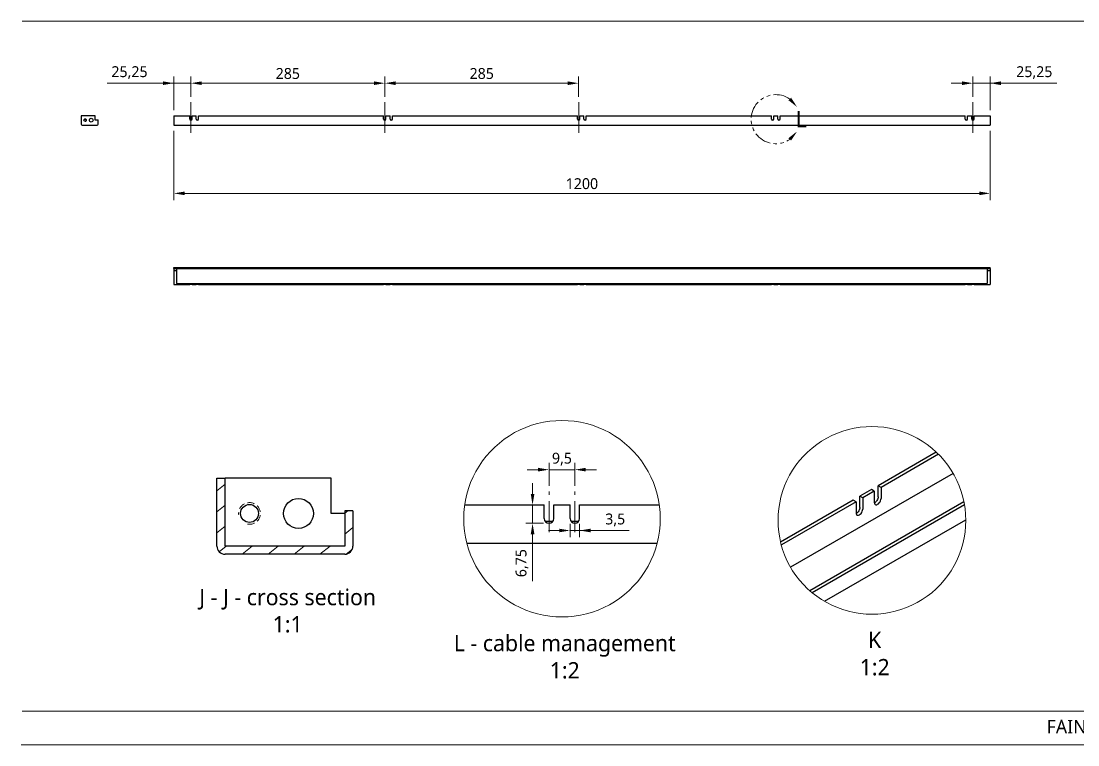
# Model space of a CAD drawing. Header units: millimetres. Extents: x 6 to 2422, y -21 to 287.
# Drawn here: x 1442 to 1636.2, y 10 to 143 of the extents above; entities that cross this region are included whole.
import ezdxf

# ---------------------------------------------------------------- set-up
doc = ezdxf.new("R2010")
doc.units = ezdxf.units.MM
doc.header["$LTSCALE"] = 12.7
doc.header["$PDMODE"] = 33
doc.header["$PDSIZE"] = 1
for name, pattern in [('CENTER', [0.72, 0.45, -0.09, 0.09, -0.09]), ('HIDDEN', [0.15, 0.1, -0.05]), ('ONS_PHANTOM', [0.5, 0.25, -0.05, 0.05, -0.05, 0.05, -0.05])]:
    doc.linetypes.add(name, pattern=pattern)
for name, color, linetype, lineweight in [('ANNOTATION_TEXT', 7, 'Continuous', 25), ('BORDER_FRAME', 7, 'Continuous', 15), ('CENTERLINES', 251, 'CENTER', 13), ('DETAIL_VIEW_BORDER', 7, 'Continuous', 15), ('DETAIL_VIEW_PARENT_BORDER', 7, 'ONS_PHANTOM', 15), ('SKETCHED_GEOMETRY', 251, 'Continuous', 13), ('SURFACE_THREAD_SYMBOLS_ON_AXIS', 7, 'HIDDEN', 15), ('VIEW_HATCHES', 7, 'Continuous', 13), ('Visible', 7, 'Continuous', 25)]:
    doc.layers.add(name, color=color, linetype=linetype, lineweight=lineweight)
doc.styles.add('Onshape-Standard', font='NotoSans-Regular.ttf')
doc.styles.add('Onshape-Standard-Dimension', font='OpenSans-Regular.ttf')
doc.styles.add('Onshape-Standard-NoteStyle', font='Open Sans', dxfattribs={"height": 2.5})
doc.styles.add('Onshape-Standard-View-Label', font='Open Sans', dxfattribs={"height": 3})
doc.dimstyles.new('Onshape-ISO-25$0', dxfattribs={"dimtxt": 2, "dimasz": 2, "dimexe": 1.25, "dimexo": 1, "dimgap": 0.75, "dimtad": 1, "dimtxsty": 'Onshape-Standard-Dimension', "dimcen": 2.5, "dimclrd": 251, "dimclre": 251, "dimclrt": 251, "dimadec": 1, "dimazin": 0, "dimtfac": 1, "dimtmove": 0, "dimatfit": 3, "dimfxl": 1, "dimlwd": 13, "dimlwe": 13, "dimarcsym": 0})

# ---------------------------------------------------------------- blocks, each defined once
blk = doc.blocks.new('*D42')
at = {"layer": 'ANNOTATION_TEXT', "color": 251, "lineweight": 13}
for p, q in [((1542.88, 50.61), (1542.88, 48.16)), ((1544.63, 50.61), (1544.63, 48.16)), ((1540.88, 49.41), (1538.88, 49.41)), ((1542.88, 49.41), (1544.63, 49.41)), ((1544.63, 49.41), (1553.72, 49.41)), ((1546.63, 49.41), (1548.63, 49.41))]:
    blk.add_line(p, q, dxfattribs=at)
at = {"layer": 'ANNOTATION_TEXT', "color": 251}
for points in [[(1540.88, 49.08), (1540.88, 49.74), (1542.88, 49.41)], [(1546.63, 49.74), (1546.63, 49.08), (1544.63, 49.41)]]:
    blk.add_solid(points, dxfattribs=at)
at = {"layer": 'Defpoints', "color": 0}
for p in [(1542.88, 51.61), (1544.63, 51.61), (1544.63, 49.41)]:
    blk.add_point(p, dxfattribs=at)
at = {"layer": 'ANNOTATION_TEXT', "color": 251, "insert": (1551.17, 51.35), "char_height": 2, "attachment_point": 5, "style": 'Onshape-Standard-Dimension'}
blk.add_mtext('3,5', dxfattribs=at)
blk = doc.blocks.new('*D43')
at = {"layer": 'ANNOTATION_TEXT', "color": 251, "lineweight": 13}
for p, q in [((1537.01, 60.59), (1535.01, 60.59)), ((1539.01, 57.61), (1539.01, 61.84)), ((1539.01, 60.59), (1543.76, 60.59)), ((1543.76, 57.61), (1543.76, 61.84)), ((1545.76, 60.59), (1547.76, 60.59))]:
    blk.add_line(p, q, dxfattribs=at)
at = {"layer": 'ANNOTATION_TEXT', "color": 251}
for points in [[(1537.01, 60.26), (1537.01, 60.93), (1539.01, 60.59)], [(1545.76, 60.93), (1545.76, 60.26), (1543.76, 60.59)]]:
    blk.add_solid(points, dxfattribs=at)
at = {"layer": 'Defpoints', "color": 0}
for p in [(1543.76, 60.59), (1539.01, 56.61), (1543.76, 56.61)]:
    blk.add_point(p, dxfattribs=at)
at = {"layer": 'ANNOTATION_TEXT', "color": 251, "insert": (1541.38, 62.53), "char_height": 2, "attachment_point": 5, "style": 'Onshape-Standard-Dimension'}
blk.add_mtext('9,5', dxfattribs=at)
blk = doc.blocks.new('*D44')
at = {"layer": 'ANNOTATION_TEXT', "color": 251, "lineweight": 13}
for p, q in [((1535.98, 56.11), (1535.98, 58.11)), ((1537.13, 54.11), (1534.73, 54.11)), ((1535.98, 54.11), (1535.98, 50.73)), ((1538.01, 50.73), (1534.73, 50.73)), ((1535.98, 48.73), (1535.98, 40.1))]:
    blk.add_line(p, q, dxfattribs=at)
at = {"layer": 'ANNOTATION_TEXT', "color": 251}
for points in [[(1535.65, 56.11), (1536.32, 56.11), (1535.98, 54.11)], [(1536.32, 48.73), (1535.65, 48.73), (1535.98, 50.73)]]:
    blk.add_solid(points, dxfattribs=at)
at = {"layer": 'Defpoints', "color": 0}
for p in [(1538.13, 54.11), (1535.98, 50.73), (1539.01, 50.73)]:
    blk.add_point(p, dxfattribs=at)
at = {"layer": 'ANNOTATION_TEXT', "color": 251, "insert": (1534.04, 43.41), "char_height": 2, "attachment_point": 5, "rotation": 90, "style": 'Onshape-Standard-Dimension'}
blk.add_mtext('6,75', dxfattribs=at)
blk = doc.blocks.new('*D45')
at = {"layer": 'ANNOTATION_TEXT', "color": 251, "lineweight": 13}
for p, q in [((1470.05, 126.66), (1470.05, 132.89)), ((1473.2, 129.16), (1473.2, 132.89)), ((1470.05, 131.64), (1457.78, 131.64)), ((1468.05, 131.64), (1466.05, 131.64)), ((1470.05, 131.64), (1473.2, 131.64)), ((1475.2, 131.64), (1477.2, 131.64))]:
    blk.add_line(p, q, dxfattribs=at)
at = {"layer": 'ANNOTATION_TEXT', "color": 251}
for points in [[(1468.05, 131.3), (1468.05, 131.97), (1470.05, 131.64)], [(1475.2, 131.97), (1475.2, 131.3), (1473.2, 131.64)]]:
    blk.add_solid(points, dxfattribs=at)
at = {"layer": 'Defpoints', "color": 0}
for p in [(1473.2, 131.64), (1473.2, 128.16), (1470.05, 125.66)]:
    blk.add_point(p, dxfattribs=at)
at = {"layer": 'ANNOTATION_TEXT', "color": 251, "insert": (1461.91, 133.58), "char_height": 2, "attachment_point": 5, "style": 'Onshape-Standard-Dimension'}
blk.add_mtext('25,25', dxfattribs=at)
blk = doc.blocks.new('*D46')
at = {"layer": 'ANNOTATION_TEXT', "color": 251, "lineweight": 13}
for p, q in [((1473.2, 129.16), (1473.2, 132.89)), ((1508.83, 129.16), (1508.83, 132.89)), ((1475.2, 131.64), (1506.83, 131.64))]:
    blk.add_line(p, q, dxfattribs=at)
at = {"layer": 'ANNOTATION_TEXT', "color": 251}
for points in [[(1475.2, 131.97), (1475.2, 131.3), (1473.2, 131.64)], [(1506.83, 131.3), (1506.83, 131.97), (1508.83, 131.64)]]:
    blk.add_solid(points, dxfattribs=at)
at = {"layer": 'Defpoints', "color": 0}
for p in [(1508.83, 131.64), (1473.2, 128.16), (1508.83, 128.16)]:
    blk.add_point(p, dxfattribs=at)
at = {"layer": 'ANNOTATION_TEXT', "color": 251, "insert": (1491.01, 133.41), "char_height": 2, "attachment_point": 5, "style": 'Onshape-Standard-Dimension'}
blk.add_mtext('285', dxfattribs=at)
blk = doc.blocks.new('*D47')
at = {"layer": 'ANNOTATION_TEXT', "color": 251, "lineweight": 13}
for p, q in [((1508.83, 129.16), (1508.83, 132.89)), ((1544.45, 129.16), (1544.45, 132.89)), ((1510.83, 131.64), (1542.45, 131.64))]:
    blk.add_line(p, q, dxfattribs=at)
at = {"layer": 'ANNOTATION_TEXT', "color": 251}
for points in [[(1510.83, 131.97), (1510.83, 131.3), (1508.83, 131.64)], [(1542.45, 131.3), (1542.45, 131.97), (1544.45, 131.64)]]:
    blk.add_solid(points, dxfattribs=at)
at = {"layer": 'Defpoints', "color": 0}
for p in [(1544.45, 131.64), (1508.83, 128.16), (1544.45, 128.16)]:
    blk.add_point(p, dxfattribs=at)
at = {"layer": 'ANNOTATION_TEXT', "color": 251, "insert": (1526.64, 133.41), "char_height": 2, "attachment_point": 5, "style": 'Onshape-Standard-Dimension'}
blk.add_mtext('285', dxfattribs=at)
blk = doc.blocks.new('*D48')
at = {"layer": 'ANNOTATION_TEXT', "color": 251, "lineweight": 13}
for p, q in [((1616.89, 129.16), (1616.89, 132.89)), ((1620.05, 126.66), (1620.05, 132.89)), ((1614.89, 131.64), (1612.89, 131.64)), ((1616.89, 131.64), (1620.05, 131.64)), ((1620.05, 131.64), (1632.31, 131.64)), ((1622.05, 131.64), (1624.05, 131.64))]:
    blk.add_line(p, q, dxfattribs=at)
at = {"layer": 'ANNOTATION_TEXT', "color": 251}
for points in [[(1614.89, 131.3), (1614.89, 131.97), (1616.89, 131.64)], [(1622.05, 131.97), (1622.05, 131.3), (1620.05, 131.64)]]:
    blk.add_solid(points, dxfattribs=at)
at = {"layer": 'Defpoints', "color": 0}
for p in [(1620.05, 131.64), (1616.89, 128.16), (1620.05, 125.66)]:
    blk.add_point(p, dxfattribs=at)
at = {"layer": 'ANNOTATION_TEXT', "color": 251, "insert": (1628.18, 133.58), "char_height": 2, "attachment_point": 5, "style": 'Onshape-Standard-Dimension'}
blk.add_mtext('25,25', dxfattribs=at)
blk = doc.blocks.new('*D49')
at = {"layer": 'ANNOTATION_TEXT', "color": 251, "lineweight": 13}
for p, q in [((1470.05, 122.91), (1470.05, 110.14)), ((1620.05, 122.91), (1620.05, 110.14)), ((1472.05, 111.39), (1618.05, 111.39))]:
    blk.add_line(p, q, dxfattribs=at)
at = {"layer": 'ANNOTATION_TEXT', "color": 251}
for points in [[(1472.05, 111.72), (1472.05, 111.05), (1470.05, 111.39)], [(1618.05, 111.05), (1618.05, 111.72), (1620.05, 111.39)]]:
    blk.add_solid(points, dxfattribs=at)
at = {"layer": 'Defpoints', "color": 0}
for p in [(1470.05, 123.91), (1620.05, 123.91), (1620.05, 111.39)]:
    blk.add_point(p, dxfattribs=at)
at = {"layer": 'ANNOTATION_TEXT', "color": 251, "insert": (1545.05, 113.16), "char_height": 2, "attachment_point": 5, "style": 'Onshape-Standard-Dimension'}
blk.add_mtext('1200', dxfattribs=at)

msp = doc.modelspace()

# ---------------------------------------------------------------- hatches: boundary and pattern name
at = {"layer": 'VIEW_HATCHES'}
h = msp.add_hatch(dxfattribs=at)
h.set_pattern_fill('LINE', color=256, scale=24, angle=39, style=0)
h.set_pattern_definition([(39, (1890.4662, -45.4564), (-1.887961, 2.331438), [])])
edge = h.paths.add_edge_path()
edge.add_line((1477.96621, 46.54356), (1477.96621, 59.04356))
edge.add_arc((1479.46621, 46.54356), 1.5, 180, 270, ccw=False)
edge.add_line((1501.46621, 45.04356), (1479.46621, 45.04356))
edge.add_arc((1501.46621, 46.54356), 1.5, 270, 360, ccw=False)
edge.add_line((1502.96621, 53.04356), (1502.96621, 46.54356))
edge.add_line((1502.96621, 53.04356), (1501.46621, 53.04356))
edge.add_line((1501.46621, 53.04356), (1501.46621, 46.54356))
edge.add_line((1501.46621, 46.54356), (1479.46621, 46.54356))
edge.add_line((1479.46621, 46.54356), (1479.46621, 59.04356))
edge.add_line((1477.96621, 59.04356), (1479.46621, 59.04356))

# ---------------------------------------------------------------- linework, layer by layer
at = {"layer": 'BORDER_FRAME'}
msp.add_line((1842, 10), (1442, 10), dxfattribs=at)
at = {"layer": 'CENTERLINES'}
for p, q in [((1473.20242, 122.53192), (1473.20242, 128.15692)), ((1508.82742, 122.53192), (1508.82742, 128.15692)), ((1544.45242, 122.53192), (1544.45242, 128.15692)), ((1616.88992, 122.53192), (1616.88992, 128.15692)), ((1539.00557, 49.10805), (1539.00557, 56.60805)), ((1543.75557, 49.10805), (1543.75557, 56.60805))]:
    msp.add_line(p, q, dxfattribs=at)
at = {"layer": 'DETAIL_VIEW_BORDER', "flags": 128}
for points in [[(1559.44783, 51.57278), (1559.4122, 52.70671), (1559.30543, 53.83616), (1559.12796, 54.95668), (1558.88048, 56.06385), (1558.56397, 57.15329), (1558.17967, 58.22071), (1557.72911, 59.26189), (1557.21407, 60.27272), (1556.63657, 61.24922), (1555.99889, 62.18754), (1555.30355, 63.08396), (1554.5533, 63.93495), (1553.7511, 64.73715), (1552.90011, 65.4874), (1552.00369, 66.18274), (1551.06538, 66.82041), (1550.08887, 67.39792), (1549.07804, 67.91296), (1548.03686, 68.36352), (1546.96944, 68.74782), (1545.88, 69.06433), (1544.77283, 69.31181), (1543.65231, 69.48928), (1542.52286, 69.59605), (1541.38893, 69.63168), (1540.255, 69.59605), (1539.12555, 69.48928), (1538.00503, 69.31181), (1536.89787, 69.06433), (1535.80843, 68.74782), (1534.74101, 68.36352), (1533.69983, 67.91296), (1532.68899, 67.39792), (1531.71249, 66.82041), (1530.77418, 66.18274), (1529.87776, 65.4874), (1529.02676, 64.73715), (1528.22456, 63.93495), (1527.47431, 63.08396), (1526.77898, 62.18754), (1526.1413, 61.24922), (1525.5638, 60.27272), (1525.04875, 59.26189), (1524.59819, 58.22071), (1524.2139, 57.15329), (1523.89739, 56.06385), (1523.64991, 54.95668), (1523.47243, 53.83616), (1523.36567, 52.70671), (1523.33003, 51.57278), (1523.36567, 50.43885), (1523.47243, 49.3094), (1523.64991, 48.18888), (1523.89739, 47.08172), (1524.2139, 45.99227), (1524.59819, 44.92486), (1525.04875, 43.88368), (1525.5638, 42.87284), (1526.1413, 41.89634), (1526.77898, 40.95803), (1527.47431, 40.0616), (1528.22456, 39.21061), (1529.02676, 38.40841), (1529.87776, 37.65816), (1530.77418, 36.96282), (1531.71249, 36.32515), (1532.68899, 35.74765), (1533.69983, 35.2326), (1534.74101, 34.78204), (1535.80843, 34.39775), (1536.89787, 34.08123), (1538.00503, 33.83375), (1539.12555, 33.65628), (1540.255, 33.54952), (1541.38893, 33.51388), (1542.52286, 33.54952), (1543.65231, 33.65628), (1544.77283, 33.83375), (1545.88, 34.08123), (1546.96944, 34.39775), (1548.03686, 34.78204), (1549.07804, 35.2326), (1550.08887, 35.74765), (1551.06538, 36.32515), (1552.00369, 36.96282), (1552.90011, 37.65816), (1553.7511, 38.40841), (1554.5533, 39.21061), (1555.30355, 40.0616), (1555.99889, 40.95803), (1556.63657, 41.89634), (1557.21407, 42.87284), (1557.72911, 43.88368), (1558.17967, 44.92486), (1558.56397, 45.99227), (1558.88048, 47.08172), (1559.12796, 48.18888), (1559.30543, 49.3094), (1559.4122, 50.43885)], [(1615.58933, 51.26551), (1615.5553, 52.3486), (1615.45332, 53.42741), (1615.2838, 54.49769), (1615.04742, 55.55522), (1614.7451, 56.59581), (1614.37803, 57.61537), (1613.94768, 58.60987), (1613.45572, 59.57538), (1612.90411, 60.5081), (1612.29503, 61.40434), (1611.63087, 62.26057), (1610.91426, 63.07341), (1610.14802, 63.83965), (1609.33518, 64.55626), (1608.47896, 65.22042), (1607.58271, 65.8295), (1606.64999, 66.38111), (1605.68448, 66.87306), (1604.68998, 67.30342), (1603.67042, 67.67049), (1602.62983, 67.97281), (1601.5723, 68.20919), (1600.50202, 68.37871), (1599.42321, 68.48069), (1598.34012, 68.51472), (1597.25704, 68.48069), (1596.17823, 68.37871), (1595.10795, 68.20919), (1594.05042, 67.97281), (1593.00983, 67.67049), (1591.99027, 67.30342), (1590.99577, 66.87306), (1590.03025, 66.38111), (1589.09754, 65.8295), (1588.20129, 65.22042), (1587.34506, 64.55626), (1586.53223, 63.83965), (1585.76599, 63.07341), (1585.04938, 62.26057), (1584.38522, 61.40434), (1583.77614, 60.5081), (1583.22453, 59.57538), (1582.73257, 58.60987), (1582.30222, 57.61537), (1581.93515, 56.59581), (1581.63283, 55.55522), (1581.39645, 54.49769), (1581.22693, 53.42741), (1581.12495, 52.3486), (1581.09092, 51.26551), (1581.12495, 50.18243), (1581.22693, 49.10361), (1581.39645, 48.03333), (1581.63283, 46.97581), (1581.93515, 45.93521), (1582.30222, 44.91566), (1582.73257, 43.92116), (1583.22453, 42.95564), (1583.77614, 42.02292), (1584.38522, 41.12668), (1585.04938, 40.27045), (1585.76599, 39.45762), (1586.53223, 38.69138), (1587.34506, 37.97477), (1588.20129, 37.31061), (1589.09754, 36.70152), (1590.03025, 36.14992), (1590.99577, 35.65796), (1591.99027, 35.2276), (1593.00983, 34.86054), (1594.05042, 34.55822), (1595.10795, 34.32183), (1596.17823, 34.15232), (1597.25704, 34.05034), (1598.34012, 34.0163), (1599.42321, 34.05034), (1600.50202, 34.15232), (1601.5723, 34.32183), (1602.62983, 34.55822), (1603.67042, 34.86054), (1604.68998, 35.2276), (1605.68448, 35.65796), (1606.64999, 36.14992), (1607.58271, 36.70152), (1608.47896, 37.31061), (1609.33518, 37.97477), (1610.14802, 38.69138), (1610.91426, 39.45762), (1611.63087, 40.27045), (1612.29503, 41.12668), (1612.90411, 42.02292), (1613.45572, 42.95564), (1613.94768, 43.92116), (1614.37803, 44.91566), (1614.7451, 45.93521), (1615.04742, 46.97581), (1615.2838, 48.03333), (1615.45332, 49.10361), (1615.5553, 50.18243)]]:
    msp.add_lwpolyline(points, close=True, dxfattribs=at)
at = {"layer": 'DETAIL_VIEW_PARENT_BORDER', "color": 251, "lineweight": 13}
msp.add_arc((1580.67326, 125.0231), 4.51473, 55.049794, 304.7709589, dxfattribs=at)
for points in [[(1584.59614, 127.25777), (1583.4949, 128.96024), (1583.00228, 128.51106)], [(1584.58913, 122.77617), (1582.99135, 121.52787), (1583.48257, 121.07715)]]:
    msp.add_solid(points, dxfattribs=at)
at = {"layer": 'SKETCHED_GEOMETRY'}
for p, q in [((1442.18852, 143.0495), (1842.01852, 143.0495)), ((1842, 16.17802), (1442.16999, 16.17802))]:
    msp.add_line(p, q, dxfattribs=at)
at = {"layer": 'SURFACE_THREAD_SYMBOLS_ON_AXIS'}
for centre, radius in [((1453.75837, 124.84442), 0.25), ((1483.96621, 52.54356), 2)]:
    msp.add_arc(centre, radius, 260, 188, dxfattribs=at)
at = {"layer": 'Visible'}
for p, q in [((1455.63337, 125.65692), (1453.00837, 125.65692)), ((1453.00837, 125.65692), (1453.00837, 124.09442)), ((1455.63337, 124.84442), (1455.63337, 125.65692)), ((1455.94587, 124.84442), (1455.63337, 124.84442)), ((1455.94587, 124.90692), (1456.13337, 124.90692)), ((1455.94587, 124.84442), (1455.94587, 124.90692)), ((1456.13337, 124.09442), (1456.13337, 124.90692)), ((1470.04617, 125.65692), (1472.98367, 125.65692)), ((1470.04617, 125.65692), (1470.04617, 124.09442)), ((1472.98367, 125.03192), (1472.98367, 125.65692)), ((1473.0229, 124.90692), (1473.38194, 124.90692)), ((1473.42117, 125.03192), (1473.42117, 125.65692)), ((1473.42117, 125.65692), (1474.17117, 125.65692)), ((1474.17117, 125.03192), (1474.17117, 125.65692)), ((1474.2104, 124.90692), (1474.56944, 124.90692)), ((1474.60867, 125.65692), (1508.60867, 125.65692)), ((1474.60867, 125.03192), (1474.60867, 125.65692)), ((1508.60867, 125.03192), (1508.60867, 125.65692)), ((1508.6479, 124.90692), (1509.00694, 124.90692)), ((1509.04617, 125.03192), (1509.04617, 125.65692)), ((1509.04617, 125.65692), (1509.79617, 125.65692)), ((1509.79617, 125.03192), (1509.79617, 125.65692)), ((1509.8354, 124.90692), (1510.19444, 124.90692)), ((1510.23367, 125.65692), (1544.23367, 125.65692)), ((1510.23367, 125.03192), (1510.23367, 125.65692)), ((1544.23367, 125.03192), (1544.23367, 125.65692)), ((1544.2729, 124.90692), (1544.63194, 124.90692)), ((1544.67117, 125.65692), (1545.42117, 125.65692)), ((1544.67117, 125.03192), (1544.67117, 125.65692)), ((1545.42117, 125.03192), (1545.42117, 125.65692)), ((1545.4604, 124.90692), (1545.81944, 124.90692)), ((1545.85867, 125.03192), (1545.85867, 125.65692)), ((1545.85867, 125.65692), (1579.85867, 125.65692)), ((1579.85867, 125.03192), (1579.85867, 125.65692)), ((1579.8979, 124.90692), (1580.25694, 124.90692)), ((1580.29617, 125.65692), (1581.04617, 125.65692)), ((1580.29617, 125.03192), (1580.29617, 125.65692)), ((1581.04617, 125.03192), (1581.04617, 125.65692)), ((1581.0854, 124.90692), (1581.44444, 124.90692)), ((1581.48367, 125.65692), (1615.48367, 125.65692)), ((1581.48367, 125.03192), (1581.48367, 125.65692)), ((1615.48367, 125.03192), (1615.48367, 125.65692)), ((1615.5229, 124.90692), (1615.88194, 124.90692)), ((1615.92117, 125.03192), (1615.92117, 125.65692)), ((1615.92117, 125.65692), (1616.67117, 125.65692)), ((1616.67117, 125.03192), (1616.67117, 125.65692)), ((1616.7104, 124.90692), (1617.06944, 124.90692)), ((1617.10867, 125.65692), (1620.04617, 125.65692)), ((1617.10867, 125.03192), (1617.10867, 125.65692)), ((1620.04617, 125.65692), (1620.04617, 124.09442)), ((1453.19587, 123.90692), (1455.94587, 123.90692)), ((1470.04617, 124.09442), (1470.04617, 123.90692)), ((1470.04617, 123.90692), (1620.04617, 123.90692)), ((1620.04617, 124.09442), (1620.04617, 123.90692)), ((1470.04617, 97.73384), (1620.04617, 97.73384)), ((1470.04617, 97.54634), (1470.04617, 97.73384)), ((1470.04617, 97.54634), (1620.04617, 97.54634)), ((1470.04617, 97.54634), (1470.04617, 97.23384)), ((1470.04617, 97.23384), (1470.54617, 97.23384)), ((1470.04617, 97.23384), (1470.04617, 94.60884)), ((1470.54617, 97.54634), (1470.54617, 97.23384)), ((1470.54617, 97.23384), (1470.54617, 94.79634)), ((1619.54617, 97.54634), (1619.54617, 97.23384)), ((1619.54617, 97.23384), (1619.54617, 94.79634)), ((1619.54617, 97.23384), (1620.04617, 97.23384)), ((1620.04617, 97.54634), (1620.04617, 97.73384)), ((1620.04617, 97.54634), (1620.04617, 97.23384)), ((1620.04617, 97.23384), (1620.04617, 94.60884)), ((1470.04617, 94.60884), (1472.98367, 94.60884)), ((1470.54617, 94.79634), (1472.98367, 94.79634)), ((1472.98367, 94.79634), (1472.98367, 94.60884)), ((1472.98367, 94.79634), (1473.42117, 94.79634)), ((1473.42117, 94.60884), (1472.98367, 94.60884)), ((1473.42117, 94.79634), (1474.17117, 94.79634)), ((1473.42117, 94.79634), (1473.42117, 94.60884)), ((1473.42117, 94.60884), (1474.17117, 94.60884)), ((1474.17117, 94.79634), (1474.17117, 94.60884)), ((1474.17117, 94.79634), (1474.60867, 94.79634)), ((1474.60867, 94.60884), (1474.17117, 94.60884)), ((1474.60867, 94.79634), (1508.60867, 94.79634)), ((1474.60867, 94.79634), (1474.60867, 94.60884)), ((1474.60867, 94.60884), (1508.60867, 94.60884)), ((1508.60867, 94.79634), (1508.60867, 94.60884)), ((1508.60867, 94.79634), (1509.04617, 94.79634)), ((1509.04617, 94.60884), (1508.60867, 94.60884)), ((1509.04617, 94.79634), (1509.04617, 94.60884)), ((1509.04617, 94.79634), (1509.79617, 94.79634)), ((1509.04617, 94.60884), (1509.79617, 94.60884)), ((1509.79617, 94.79634), (1509.79617, 94.60884)), ((1509.79617, 94.79634), (1510.23367, 94.79634)), ((1510.23367, 94.60884), (1509.79617, 94.60884)), ((1510.23367, 94.79634), (1544.23367, 94.79634)), ((1510.23367, 94.79634), (1510.23367, 94.60884)), ((1510.23367, 94.60884), (1544.23367, 94.60884)), ((1544.23367, 94.79634), (1544.23367, 94.60884)), ((1544.23367, 94.79634), (1544.67117, 94.79634)), ((1544.67117, 94.60884), (1544.23367, 94.60884)), ((1544.67117, 94.79634), (1545.42117, 94.79634)), ((1544.67117, 94.79634), (1544.67117, 94.60884)), ((1544.67117, 94.60884), (1545.42117, 94.60884)), ((1545.42117, 94.79634), (1545.42117, 94.60884)), ((1545.42117, 94.79634), (1545.85867, 94.79634)), ((1545.85867, 94.60884), (1545.42117, 94.60884)), ((1545.85867, 94.79634), (1579.85867, 94.79634)), ((1545.85867, 94.79634), (1545.85867, 94.60884)), ((1545.85867, 94.60884), (1579.85867, 94.60884)), ((1579.85867, 94.79634), (1579.85867, 94.60884)), ((1579.85867, 94.79634), (1580.29617, 94.79634)), ((1580.29617, 94.60884), (1579.85867, 94.60884)), ((1580.29617, 94.79634), (1580.29617, 94.60884)), ((1580.29617, 94.79634), (1581.04617, 94.79634)), ((1580.29617, 94.60884), (1581.04617, 94.60884)), ((1581.04617, 94.79634), (1581.04617, 94.60884)), ((1581.04617, 94.79634), (1581.48367, 94.79634)), ((1581.48367, 94.60884), (1581.04617, 94.60884)), ((1581.48367, 94.79634), (1581.48367, 94.60884)), ((1581.48367, 94.79634), (1615.48367, 94.79634)), ((1581.48367, 94.60884), (1615.48367, 94.60884)), ((1615.48367, 94.79634), (1615.48367, 94.60884)), ((1615.48367, 94.79634), (1615.92117, 94.79634)), ((1615.92117, 94.60884), (1615.48367, 94.60884)), ((1615.92117, 94.79634), (1615.92117, 94.60884)), ((1615.92117, 94.79634), (1616.67117, 94.79634)), ((1615.92117, 94.60884), (1616.67117, 94.60884)), ((1616.67117, 94.79634), (1616.67117, 94.60884)), ((1616.67117, 94.79634), (1617.10867, 94.79634)), ((1617.10867, 94.60884), (1616.67117, 94.60884)), ((1617.10867, 94.79634), (1617.10867, 94.60884)), ((1617.10867, 94.79634), (1619.54617, 94.79634)), ((1617.10867, 94.60884), (1620.04617, 94.60884)), ((1477.96621, 46.54356), (1477.96621, 59.04356)), ((1477.96621, 59.04356), (1479.46621, 59.04356)), ((1498.96621, 59.04356), (1479.46621, 59.04356)), ((1479.46621, 46.54356), (1479.46621, 59.04356)), ((1498.96621, 52.54356), (1498.96621, 59.04356)), ((1501.46621, 52.54356), (1498.96621, 52.54356)), ((1502.96621, 53.04356), (1501.46621, 53.04356)), ((1501.46621, 53.04356), (1501.46621, 46.54356)), ((1502.96621, 53.04356), (1502.96621, 46.54356)), ((1501.46621, 46.54356), (1479.46621, 46.54356)), ((1501.46621, 45.04356), (1479.46621, 45.04356))]:
    msp.add_line(p, q, dxfattribs=at)
at = {"layer": 'Visible', "color": 7}
for p, q in [((1610.17425, 63.81342), (1599.48137, 57.63989)), ((1610.56247, 63.42519), (1600.0117, 57.3337)), ((1613.27183, 59.88634), (1583.40842, 42.64469)), ((1598.24393, 56.92545), (1596.12261, 55.70071)), ((1598.77426, 56.61927), (1596.65294, 55.39452)), ((1598.77426, 56.61927), (1598.24393, 56.92545)), ((1598.77426, 56.61927), (1598.77426, 54.57803)), ((1599.48137, 55.59865), (1599.48137, 57.63989)), ((1600.0117, 57.3337), (1599.48137, 57.63989)), ((1600.0117, 57.3337), (1600.0117, 55.29246)), ((1594.88518, 54.98627), (1581.56171, 47.29397)), ((1595.41551, 54.68009), (1581.69581, 46.75902)), ((1615.23977, 54.69468), (1586.92361, 38.34633)), ((1595.41551, 54.68009), (1594.88518, 54.98627)), ((1595.41551, 54.68009), (1595.41551, 52.63885)), ((1596.12261, 53.65947), (1596.12261, 55.70071)), ((1596.65294, 55.39452), (1596.12261, 55.70071)), ((1596.65294, 55.39452), (1596.65294, 53.35328)), ((1523.5155, 54.10805), (1538.13057, 54.10805)), ((1538.13057, 51.60805), (1538.13057, 54.10805)), ((1539.88057, 54.10805), (1542.88057, 54.10805)), ((1539.88057, 51.60805), (1539.88057, 54.10805)), ((1542.88057, 51.60805), (1542.88057, 54.10805)), ((1544.63057, 54.10805), (1559.26237, 54.10805)), ((1544.63057, 51.60805), (1544.63057, 54.10805)), ((1615.34039, 54.1404), (1587.34334, 37.97629)), ((1538.2875, 51.10805), (1539.72364, 51.10805)), ((1543.0375, 51.10805), (1544.47364, 51.10805)), ((1589.62777, 36.38794), (1615.5859, 51.37488)), ((1523.8915, 47.10805), (1558.88637, 47.10805))]:
    msp.add_line(p, q, dxfattribs=at)
at = {"layer": 'Visible'}
for centre, radius in [((1453.75837, 124.84442), 0.20625), ((1454.88337, 124.84442), 0.34375), ((1492.96621, 52.54356), 2.75), ((1483.96621, 52.54356), 1.65)]:
    msp.add_circle(centre, radius, dxfattribs=at)
for centre, radius, start, end in [((1473.20242, 125.03192), 0.21875, 180, 0), ((1474.38992, 125.03192), 0.21875, 180, 0), ((1508.82742, 125.03192), 0.21875, 180, 0), ((1510.01492, 125.03192), 0.21875, 180, 0), ((1544.45242, 125.03192), 0.21875, 180, 0), ((1545.63992, 125.03192), 0.21875, 180, 0), ((1580.07742, 125.03192), 0.21875, 180, 0), ((1581.26492, 125.03192), 0.21875, 180, 0), ((1615.70242, 125.03192), 0.21875, 180, 0), ((1616.88992, 125.03192), 0.21875, 180, 0), ((1453.19587, 124.09442), 0.1875, 180, 270), ((1455.94587, 124.09442), 0.1875, 270, 0), ((1479.46621, 46.54356), 1.5, 180, 270), ((1501.46621, 46.54356), 1.5, 270, 0)]:
    msp.add_arc(centre, radius, start, end, dxfattribs=at)
at = {"layer": 'Visible', "color": 7}
for centre in [(1539.00557, 51.60805), (1543.75557, 51.60805)]:
    msp.add_arc(centre, 0.875, 180, 0, dxfattribs=at)
for centre in [(1599.39298, 54.93524), (1596.03422, 52.99606)]:
    msp.add_ellipse(centre, major_axis=(0.4375, 0.75777), ratio=0.577350269, start_param=2.35619449, end_param=5.497787144, dxfattribs=at)
at = {"layer": 'Visible', "color": 7, "extrusion": (0, 0, -1)}
for centre in [(1598.86265, 55.24143), (1595.50389, 53.30225)]:
    msp.add_ellipse(centre, major_axis=(-0.4375, -0.75777), ratio=0.577350269, start_param=3.926990817, end_param=5.632047848, dxfattribs=at)

# ---------------------------------------------------------------- texts
at = {"layer": 'ANNOTATION_TEXT', "color": 7, "char_height": 3, "attachment_point": 2, "style": 'Onshape-Standard-View-Label'}
for s, insert in [(' J - J - cross section^J 1:1', (1490.46621, 38.66356)), (' L - cable management^J 1:2', (1541.38893, 30.20799)), (' K ^J 1:2', (1598.34012, 30.79138))]:
    msp.add_mtext(s, dxfattribs=dict(at, insert=insert))
at = {"layer": 'ANNOTATION_TEXT', "insert": (1618.28349, 14.59375), "char_height": 2.5, "width": 222.743421, "attachment_point": 1, "style": 'Onshape-Standard-NoteStyle'}
msp.add_mtext('{\\fOpen Sans|b0|i0|c0|p0;\\W7.18321;  }FAINO ESTANTE  -  version  1.1.0 - release  |  STRUCTURE  cross beams  -  sheet 3 of 4  |  first angle  -  scale 1:8  (A3)  -  units in mm', dxfattribs=at)
at = {"layer": 'SKETCHED_GEOMETRY', "color": 251, "insert": (1584.34704, 126.5231), "char_height": 3, "width": 2.1927793, "attachment_point": 1, "style": 'Onshape-Standard'}
msp.add_mtext('\\fNoto Sans|b0|i0|c0|p0;\\W1.0000000000;\\T1.0000000000;\\o\\lL', dxfattribs=at)

# ---------------------------------------------------------------- dimensions: what is measured, and where the dimension line sits
at = {"layer": 'ANNOTATION_TEXT'}
for base, p1, p2, override, picture, middle in [((1473.20242, 131.6354), (1470.04617, 125.65692, 1.65625), (1473.20242, 128.15692), {"dimlfac": 8, "dimpost": ''}, '*D45', (1461.91197, 131.6354)), ((1508.82742, 131.6354), (1473.20242, 128.15692), (1508.82742, 128.15692), {"dimlfac": 8, "dimpost": ''}, '*D46', (1491.01492, 131.6354)), ((1544.45242, 131.6354), (1508.82742, 128.15692), (1544.45242, 128.15692), {"dimlfac": 8, "dimpost": ''}, '*D47', (1526.63992, 131.6354)), ((1620.04617, 131.6354), (1616.88992, 128.15692), (1620.04617, 125.65692, 1.65625), {"dimlfac": 8, "dimpost": ''}, '*D48', (1628.18036, 131.6354)), ((1543.75557, 60.59237), (1539.00557, 56.60805), (1543.75557, 56.60805), {"dimlfac": 2, "dimpost": ''}, '*D43', (1541.38057, 60.59237)), ((1544.63057, 49.40871), (1542.88057, 51.60805, -193), (1544.63057, 51.60805, -193), {"dimlfac": 2, "dimpost": ''}, '*D42', (1551.17349, 49.40871))]:
    dim = msp.add_linear_dim(base=base, p1=p1, p2=p2, dimstyle='Onshape-ISO-25$0', override=override, dxfattribs=at)
    dim.commit()
    dim.dimension.update_dxf_attribs({"geometry": picture, "text_midpoint": middle, "dimtype": 160})
dim = msp.add_linear_dim(base=(1620.04617, 111.38685), p1=(1470.04617, 123.90692), p2=(1620.04617, 123.90692), angle=0, dimstyle='Onshape-ISO-25$0', override={"dimlfac": 8, "dimpost": ''}, dxfattribs=at)
dim.commit()
dim.dimension.update_dxf_attribs({"geometry": '*D49', "text_midpoint": (1545.04617, 111.38685), "dimtype": 161})
dim = msp.add_linear_dim(base=(1535.98433, 50.73305), p1=(1538.13057, 54.10805, -193), p2=(1539.00557, 50.73305, -193), angle=90, dimstyle='Onshape-ISO-25$0', override={"dimlfac": 2, "dimpost": ''}, dxfattribs=at)
dim.commit()
dim.dimension.update_dxf_attribs({"geometry": '*D44', "text_midpoint": (1534.04427, 43.41493)})

doc.saveas('drawing.dxf')
